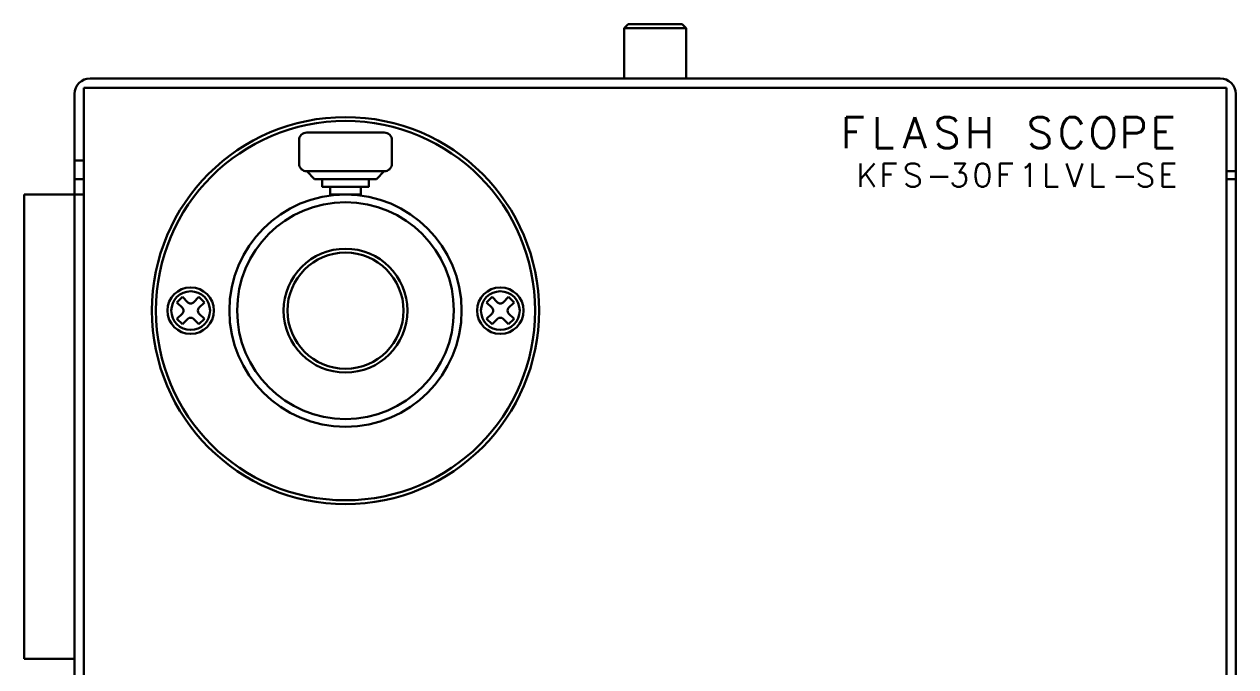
# Model space of a CAD drawing. Header units: millimetres. Extents: x 453 to 1184, y 120 to 532.
# Drawn here: x 462.6 to 619.1, y 225.7 to 308.7 of the extents above; entities that cross this region are included whole.
import ezdxf

# ---------------------------------------------------------------- set-up
doc = ezdxf.new("R2010")
doc.units = ezdxf.units.MM
doc.layers.get('0').update_dxf_attribs({"lineweight": 30})
doc.styles.get("Standard").update_dxf_attribs({"font": 'txt', "bigfont": 'extfont2.shx'})

# ---------------------------------------------------------------- blocks, each defined once
blk = doc.blocks.new('A$C5E891AED')
for p, q in [((77.5, 83.5), (78, 84)), ((77.5, 83.5), (85.5, 83.5)), ((77.5, 77), (77.5, 83.5)), ((78, 84), (85, 84)), ((85, 84), (85.5, 83.5)), ((85.5, 83.5), (85.5, 77)), ((8.5, 77), (154.5, 77)), ((7.7, 75.8), (155.3, 75.8)), ((7.7, 75.8), (7.7, -41.8)), ((155.3, 75.8), (155.3, -41.8)), ((6.5, 75), (6.5, 61.9985)), ((156.5, 75), (156.5, 64)), ((35.5, 69), (35.5, 66)), ((46.5, 70), (36.5, 70)), ((47.5, 66), (47.5, 69)), ((7.7, 66.4), (6.5, 66.4)), ((36.5, 65), (46.5, 65)), ((156.5, 65), (155.3, 65)), ((6.5, 64), (7.7, 64)), ((156.5, 64), (155.3, 64)), ((156.5, 64), (155.4, 64)), ((156.5, 64), (156.5, -41)), ((0, 62), (6.5, 62)), ((0, 2), (0, 62)), ((6.5, 62), (7.7, 62)), ((6.5, 62), (6.5, 2)), ((6.5, 61.5), (6.5, -41)), ((19.7323, 48.0607), (20.4394, 48.7678)), ((20.4394, 48.7678), (21.1465, 48.0607)), ((22.5607, 48.7677), (21.8536, 48.0606)), ((23.2678, 48.0606), (22.5607, 48.7677)), ((59.7323, 48.0607), (60.4394, 48.7678)), ((60.4394, 48.7678), (61.1465, 48.0607)), ((62.5607, 48.7677), (61.8536, 48.0606)), ((63.2678, 48.0606), (62.5607, 48.7677)), ((20.4394, 47.3536), (19.7323, 48.0607)), ((22.5607, 47.3535), (23.2678, 48.0606)), ((60.4394, 47.3536), (59.7323, 48.0607)), ((62.5607, 47.3535), (63.2678, 48.0606)), ((20.4394, 46.6464), (19.7323, 45.9393)), ((19.7323, 45.9393), (20.4394, 45.2322)), ((20.4394, 45.2322), (21.1465, 45.9393)), ((21.8536, 45.9394), (22.5607, 45.2323)), ((23.2678, 45.9394), (22.5607, 46.6465)), ((22.5607, 45.2323), (23.2678, 45.9394)), ((60.4394, 46.6464), (59.7323, 45.9393)), ((59.7323, 45.9393), (60.4394, 45.2322)), ((60.4394, 45.2322), (61.1465, 45.9393)), ((61.8536, 45.9394), (62.5607, 45.2323)), ((63.2678, 45.9394), (62.5607, 46.6465)), ((62.5607, 45.2323), (63.2678, 45.9394)), ((6.5, 2), (0, 2))]:
    blk.add_line(p, q)
for points in [[(36.5, 65), (37.5, 64), (45.5, 64), (45.5, 64), (46.5, 65)], [(38.5, 64), (38.5, 63), (44.5, 63), (44.5, 64)], [(39.5, 63), (39.5, 62), (43.5, 62), (43.5, 63)]]:
    blk.add_lwpolyline(points)
for centre, radius in [((41.5, 47), 25), ((41.5, 47), 24.5), ((41.5, 47), 15), ((41.5, 47), 14), ((41.5, 47), 8), ((41.5, 47), 7.5), ((21.5, 47), 3), ((21.5, 47), 2.5), ((61.5, 47), 3), ((61.5, 47), 2.5)]:
    blk.add_circle(centre, radius)
for centre, radius, start, end in [((8.5, 75), 2, 90, 180), ((154.5, 75), 2, 0, 90), ((36.5, 69), 1, 90, 180), ((46.5, 69), 1, 0, 90), ((36.5, 66), 1, 180, 270), ((46.5, 66), 1, 270, 0), ((20.0858, 47), 0.5, 0, 45), ((20.0858, 47), 0.5, 315, 0), ((21.5, 48.4142), 0.5, 225, 315), ((22.9142, 47), 0.5, 135, 225), ((60.0858, 47), 0.5, 0, 45), ((60.0858, 47), 0.5, 315, 0), ((61.5, 48.4142), 0.5, 225, 315), ((62.9142, 47), 0.5, 135, 225), ((21.5, 45.5858), 0.5, 45, 135), ((61.5, 45.5858), 0.5, 45, 135)]:
    blk.add_arc(centre, radius, start, end)
for s, height, p in [('F', 4, (105.5, 68)), ('L', 4, (109.5, 68)), ('A', 4, (113.5, 68)), ('S', 4, (117.5, 68)), ('H', 4, (121.5, 68)), ('S', 4, (129.5, 68)), ('C', 4, (133.5, 68)), ('O', 4, (137.5, 68)), ('P', 4, (141.5, 68)), ('E', 4, (145.5, 68)), ('K', 3, (107.5, 63)), ('F', 3, (110.5, 63)), ('S', 3, (113.5, 63)), ('3', 3, (119.5, 63)), ('0', 3, (122.5, 63)), ('F', 3, (125.5, 63)), ('1', 3, (128.5, 63)), ('L', 3, (131.5, 63)), ('V', 3, (134.5, 63)), ('L', 3, (137.5, 63)), ('S', 3, (143.5, 63)), ('E', 3, (146.5, 63)), ('-', 3, (116.5, 63)), ('-', 3, (140.5, 63))]:
    blk.add_text(s, height=height).set_placement(p)

msp = doc.modelspace()

# ---------------------------------------------------------------- block references
msp.add_blockref('A$C5E891AED', (462.6, 224.7))

doc.saveas('drawing.dxf')
